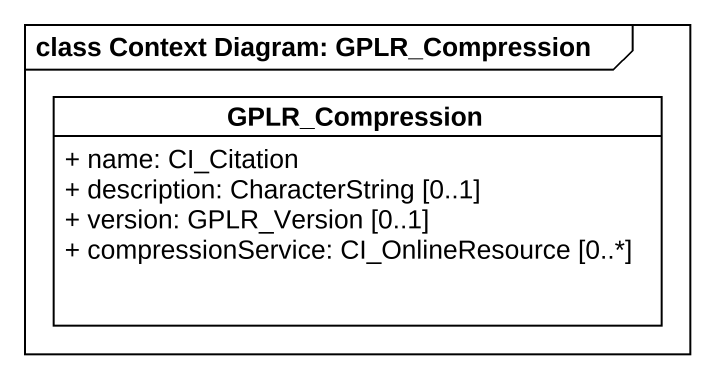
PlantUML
@startuml
mainframe class Context Diagram: GPLR_Compression
hide circle
hide empty members
skinparam classAttributeIconSize 0
class GPLR_Compression #FFFFFF {
  + name: CI_Citation
  + description: CharacterString [0..1]
  + version: GPLR_Version [0..1]
  + compressionService: CI_OnlineResource [0..*]
}
@enduml
